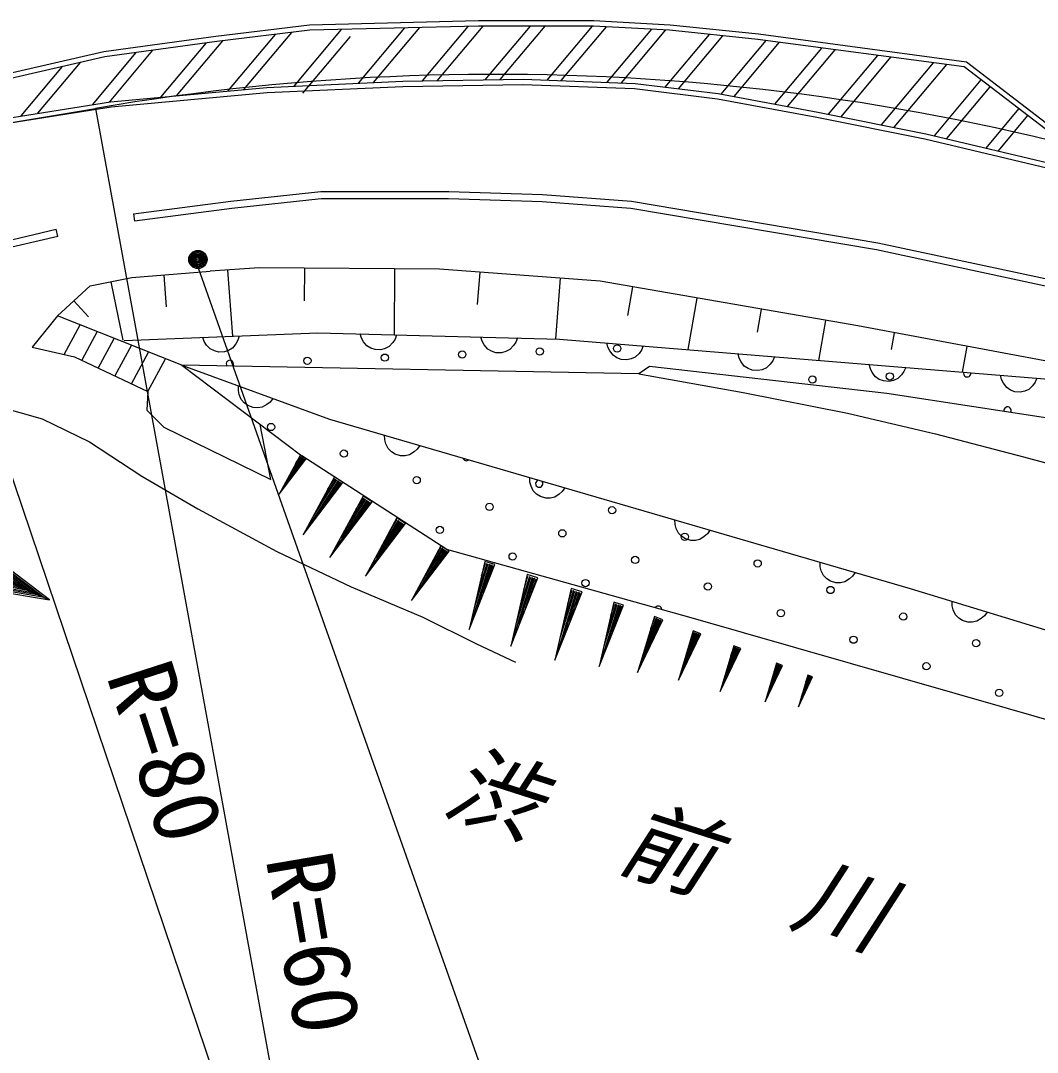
# Model space of a CAD drawing. Units: millimetres, scale not verified. Extents: x 18377 to 658377, y -109912 to 250088.
# Drawn here: x 201335 to 229160, y 160789 to 189022 of the extents above; entities that cross this region are included whole.
import ezdxf
from ezdxf.enums import TextEntityAlignment as Align

# ---------------------------------------------------------------- set-up
doc = ezdxf.new("R2010")
doc.units = ezdxf.units.MM
doc.header["$LTSCALE"] = 1000
doc.layers.add('M-BGD', color=7, linetype='Continuous', lineweight=25)
doc.layers.add('M-STR-STRC', color=7, linetype='Continuous', lineweight=25)
doc.styles.add('ＭＳ ゴシック', font='')
doc.styles.get('ＭＳ ゴシック').set_extended_font_data('MS Gothic')

# ---------------------------------------------------------------- blocks, each defined once
blk = doc.blocks.new('BUHIN26')
at = {"color": 7, "linetype": 'Continuous', "lineweight": 25}
for p, q in [((314, 486), (-262, -406)), ((-134, -163), (294, 499)), ((-94, -189), (334, 473)), ((274, 512), (-1, 87)), ((349, 464), (74, 38)), ((127, 329), (254, 525)), ((245, 252), (372, 449))]:
    blk.add_line(p, q, dxfattribs=at)
blk.add_lwpolyline([(247, 554), (-326, -504), (404, 454)], close=True, dxfattribs=at)
blk = doc.blocks.new('BUHIN27')
at = {"color": 7, "linetype": 'Continuous', "lineweight": 25}
for p, q in [((471, 730), (-393, -609)), ((-201, -245), (441, 749)), ((-141, -284), (501, 710)), ((411, 769), (-2, 130)), ((524, 695), (112, 57)), ((190, 493), (380, 788)), ((368, 379), (558, 673))]:
    blk.add_line(p, q, dxfattribs=at)
blk.add_lwpolyline([(371, 832), (-488, -756), (605, 680)], close=True, dxfattribs=at)
blk = doc.blocks.new('BUHIN28')
at = {"color": 7, "linetype": 'Continuous', "lineweight": 25}
for p, q in [((497, 770), (-415, -642)), ((-212, -259), (465, 791)), ((-148, -300), (529, 749)), ((434, 811), (-2, 137)), ((553, 734), (118, 60)), ((201, 521), (402, 832)), ((388, 400), (589, 711))]:
    blk.add_line(p, q, dxfattribs=at)
blk.add_lwpolyline([(392, 878), (-515, -798), (639, 718)], close=True, dxfattribs=at)
blk = doc.blocks.new('BUHIN29')
at = {"color": 7, "linetype": 'Continuous', "lineweight": 25}
for p, q in [((445, 689), (-371, -575)), ((-190, -231), (416, 707)), ((-133, -268), (474, 671)), ((388, 726), (-2, 123)), ((495, 657), (105, 53)), ((179, 466), (359, 744)), ((347, 358), (527, 636))]:
    blk.add_line(p, q, dxfattribs=at)
blk.add_lwpolyline([(350, 786), (-461, -714), (572, 643)], close=True, dxfattribs=at)
blk = doc.blocks.new('BUHIN30')
at = {"color": 7, "linetype": 'Continuous', "lineweight": 25}
for p, q in [((272, 876), (-227, -730)), ((-135, -306), (236, 887)), ((-62, -329), (308, 864)), ((199, 898), (-39, 131)), ((53, 555), (163, 909)), ((335, 856), (97, 89)), ((266, 489), (376, 843))]:
    blk.add_line(p, q, dxfattribs=at)
blk.add_lwpolyline([(141, 951), (-282, -907), (422, 864)], close=True, dxfattribs=at)
blk = doc.blocks.new('BUHIN31')
at = {"color": 7, "linetype": 'Continuous', "lineweight": 25}
for p, q in [((286, 922), (-239, -769)), ((-142, -322), (248, 933)), ((-66, -346), (324, 910)), ((210, 945), (-41, 138)), ((56, 585), (172, 957)), ((353, 901), (102, 94)), ((280, 515), (396, 888))]:
    blk.add_line(p, q, dxfattribs=at)
blk.add_lwpolyline([(148, 1001), (-296, -955), (445, 909)], close=True, dxfattribs=at)
blk = doc.blocks.new('BUHIN32')
at = {"color": 7, "linetype": 'Continuous', "lineweight": 25}
for p, q in [((189, 851), (-37, 124)), ((50, 526), (154, 861)), ((258, 829), (-215, -692)), ((-128, -290), (223, 840)), ((-59, -312), (292, 819)), ((318, 811), (92, 84)), ((252, 464), (356, 799))]:
    blk.add_line(p, q, dxfattribs=at)
blk.add_lwpolyline([(134, 901), (-267, -860), (400, 818)], close=True, dxfattribs=at)
blk = doc.blocks.new('BUHIN33')
at = {"color": 7, "linetype": 'Continuous', "lineweight": 25}
for p, q in [((277, 721), (-231, -601)), ((-130, -250), (247, 732)), ((-71, -273), (307, 709)), ((217, 744), (-25, 113)), ((75, 464), (187, 755)), ((329, 701), (87, 70)), ((251, 396), (363, 688))]:
    blk.add_line(p, q, dxfattribs=at)
blk.add_lwpolyline([(171, 791), (-287, -747), (403, 702)], close=True, dxfattribs=at)
blk = doc.blocks.new('BUHIN34')
at = {"color": 7, "linetype": 'Continuous', "lineweight": 25}
for p, q in [((242, 631), (-202, -526)), ((-114, -219), (216, 641)), ((-62, -239), (268, 621)), ((190, 651), (-22, 98)), ((66, 406), (164, 661)), ((288, 613), (76, 61)), ((220, 347), (317, 602))]:
    blk.add_line(p, q, dxfattribs=at)
blk.add_lwpolyline([(150, 692), (-251, -653), (352, 615)], close=True, dxfattribs=at)
blk = doc.blocks.new('BUHIN35')
at = {"color": 7, "linetype": 'Continuous', "lineweight": 25}
for p, q in [((225, 586), (-188, -488)), ((-106, -203), (201, 595)), ((-57, -222), (249, 576)), ((176, 604), (-21, 91)), ((61, 377), (152, 613)), ((267, 569), (70, 56)), ((204, 322), (295, 559))]:
    blk.add_line(p, q, dxfattribs=at)
blk.add_lwpolyline([(139, 643), (-233, -607), (327, 571)], close=True, dxfattribs=at)
blk = doc.blocks.new('BUHIN36')
at = {"color": 7, "linetype": 'Continuous', "lineweight": 25}
for p, q in [((190, 495), (-159, -413)), ((-90, -172), (170, 503)), ((-49, -188), (211, 488)), ((149, 511), (-17, 77)), ((52, 319), (129, 519)), ((226, 482), (60, 48)), ((172, 273), (249, 473))]:
    blk.add_line(p, q, dxfattribs=at)
blk.add_lwpolyline([(118, 544), (-197, -513), (277, 483)], close=True, dxfattribs=at)
blk = doc.blocks.new('BUHIN37')
at = {"color": 7, "linetype": 'Continuous', "lineweight": 25}
for p, q in [((156, 405), (-130, -338)), ((-73, -141), (139, 412)), ((-40, -153), (173, 399)), ((122, 418), (-14, 63)), ((42, 261), (105, 425)), ((185, 394), (49, 39)), ((141, 223), (204, 387))]:
    blk.add_line(p, q, dxfattribs=at)
blk.add_lwpolyline([(96, 445), (-161, -420), (227, 395)], close=True, dxfattribs=at)
blk = doc.blocks.new('BUHIN48')
at = {"color": 7, "linetype": 'Continuous', "lineweight": 25}
blk.add_lwpolyline([(500, 20), (464, -97), (408, -196), (318, -310), (210, -374), (94, -414), (-61, -420), (-180, -390), (-292, -334), (-394, -228), (-458, -133), (-500, -20)], dxfattribs=at)
blk = doc.blocks.new('BUHIN49')
at = {"color": 7, "linetype": 'Continuous', "lineweight": 25}
blk.add_lwpolyline([(500, -13), (457, -127), (394, -223), (297, -330), (185, -387), (67, -419), (-88, -415), (-205, -377), (-313, -315), (-408, -202), (-465, -103), (-500, 13)], dxfattribs=at)
blk = doc.blocks.new('BUHIN50')
at = {"color": 7, "linetype": 'Continuous', "lineweight": 25}
blk.add_lwpolyline([(498, -41), (449, -152), (381, -245), (278, -346), (163, -397), (43, -422), (-111, -410), (-226, -365), (-330, -296), (-419, -179), (-470, -77), (-498, 41)], dxfattribs=at)
blk = doc.blocks.new('BUHIN67')
at = {"color": 7, "linetype": 'Continuous', "lineweight": 25}
blk.add_lwpolyline([(470, -171), (393, -266), (303, -337), (176, -408), (52, -426), (-70, -419), (-216, -366), (-314, -292), (-397, -198), (-451, -62), (-474, 51), (-470, 171)], dxfattribs=at)
blk = doc.blocks.new('BUHIN68')
at = {"color": 7, "linetype": 'Continuous', "lineweight": 25}
blk.add_lwpolyline([(480, -140), (409, -239), (324, -316), (202, -395), (80, -422), (-43, -422), (-191, -379), (-294, -313), (-383, -224), (-446, -91), (-476, 19), (-480, 140)], dxfattribs=at)
blk = doc.blocks.new('BUHIN69')
at = {"color": 7, "linetype": 'Continuous', "lineweight": 25}
blk.add_lwpolyline([(478, -146), (406, -244), (321, -320), (198, -397), (75, -423), (-48, -422), (-196, -377), (-298, -309), (-386, -219), (-447, -86), (-476, 25), (-478, 146)], dxfattribs=at)
blk = doc.blocks.new('BUHIN122')
at = {"color": 7, "linetype": 'Continuous', "lineweight": 25}
for centre, radius in [((0, 0), 250), ((0, 0), 219), ((0, 0), 188), ((0, 0), 156), ((0, 0), 125), ((0, 0), 93.8), ((-1, 1), 62.5), ((0, 0), 31.2)]:
    blk.add_circle(centre, radius, dxfattribs=at)
blk = doc.blocks.new('BUHIN138')
at = {"color": 7, "linetype": 'Continuous', "lineweight": 25}
for points in [[(0, 0), (-1226, 942), (-1525, 254)], [(-282, 123), (-1394, 320), (-1185, 801)], [(-420, 182), (-1320, 349), (-1156, 727)], [(-561, 244), (-1246, 378), (-1127, 653)], [(-698, 304), (-1172, 407), (-1097, 579)]]:
    blk.add_lwpolyline(points, close=True, dxfattribs=at)
for points in [[(-141, 61), (-1468, 291), (-1214, 875), (-144, 63)], [(-1083, 471), (-839, 365), (-1098, 437), (-1068, 505), (-839, 365)]]:
    blk.add_lwpolyline(points, dxfattribs=at)
blk = doc.blocks.new('BUHIN144')
at = {"color": 7, "linetype": 'Continuous', "lineweight": 25}
for centre, radius in [((0, 0), 250), ((0, 0), 219), ((0, 0), 188), ((0, 0), 156), ((0, 0), 125), ((0, 0), 93.8), ((-1, 1), 62.5), ((0, 0), 31.2)]:
    blk.add_circle(centre, radius, dxfattribs=at)

msp = doc.modelspace()

# ---------------------------------------------------------------- linework, layer by layer
at = {"layer": 'M-BGD'}
for p, q in [((206680, 188600), (209240, 188910)), ((209240, 188910), (213867, 189022)), ((213867, 189022), (217018, 189022)), ((203614, 188178), (206680, 188600)), ((209251, 188760), (206700, 188452)), ((207010, 187096), (208310, 188646)), ((208746, 188699), (207434, 187135)), ((208817, 187228), (210120, 188781)), ((213869, 188872), (209251, 188760)), ((210580, 187308), (211852, 188824)), ((212251, 188833), (210987, 187326)), ((212331, 187372), (213583, 188866)), ((213981, 188872), (212728, 187379)), ((217014, 188872), (213869, 188872)), ((214052, 187401), (215286, 188872)), ((215677, 188872), (214449, 187408)), ((215743, 187395), (216982, 188872)), ((217358, 188854), (216123, 187381)), ((217389, 187334), (218607, 188787)), ((218982, 188767), (217769, 187320)), ((218977, 187204), (220186, 188646)), ((220546, 188609), (219331, 187160)), ((206700, 188452), (203641, 188031)), ((205171, 186927), (206418, 188413)), ((206858, 188471), (205596, 186966)), ((210350, 188589), (209047, 187035)), ((220510, 187010), (221740, 188477)), ((200793, 187532), (203614, 188178)), ((203641, 188031), (200828, 187386)), ((203303, 186722), (204500, 188149)), ((204942, 188210), (203754, 186794)), ((202966, 187876), (201800, 186486)), ((203795, 186800), (208072, 187194)), ((208072, 187194), (211793, 187363)), ((211798, 187213), (208082, 187044)), ((211793, 187363), (215084, 187419)), ((215083, 187269), (211798, 187213)), ((218139, 187157), (215083, 187269)), ((215084, 187419), (218151, 187306)), ((218151, 187306), (220427, 187025)), ((208082, 187044), (203814, 186651)), ((220404, 186877), (218139, 187157)), ((220427, 187025), (223156, 186519)), ((197996, 185714), (203388, 186622)), ((199688, 186153), (203795, 186800)), ((203814, 186651), (199716, 186006)), ((203388, 186622), (208503, 158615)), ((223128, 186371), (220404, 186877)), ((207094, 158820), (197996, 185714)), ((204422, 183737), (207091, 184080)), ((204422, 183737), (207091, 184080)), ((207091, 184080), (209549, 184345)), ((207091, 184080), (209549, 184345)), ((209560, 184145), (207114, 183882)), ((209560, 184145), (207114, 183882)), ((209549, 184345), (213052, 184345)), ((209549, 184345), (213052, 184345)), ((213049, 184145), (209560, 184145)), ((213049, 184145), (209560, 184145)), ((215605, 184066), (213049, 184145)), ((215605, 184066), (213049, 184145)), ((213052, 184345), (215616, 184266)), ((213052, 184345), (215616, 184266)), ((215616, 184266), (218056, 184080)), ((215616, 184266), (218056, 184080)), ((218056, 184080), (224796, 182944)), ((218056, 184080), (224796, 182944)), ((207114, 183882), (204447, 183539)), ((207114, 183882), (204447, 183539)), ((218032, 183882), (215605, 184066)), ((218032, 183882), (215605, 184066)), ((224758, 182748), (218032, 183882)), ((224758, 182748), (218032, 183882)), ((204422, 183737), (204447, 183539)), ((204422, 183737), (204447, 183539)), ((199717, 182706), (202307, 183314)), ((199717, 182706), (202307, 183314)), ((202353, 183119), (202307, 183314)), ((202353, 183119), (202307, 183314)), ((202353, 183119), (199763, 182511)), ((202353, 183119), (199763, 182511)), ((232006, 181191), (224758, 182748)), ((232006, 181191), (224758, 182748)), ((224796, 182944), (232056, 181385)), ((224796, 182944), (232056, 181385)), ((206142, 182410), (217832, 149350)), ((204380, 181993), (206522, 182170)), ((204380, 181993), (206522, 182170)), ((207867, 182261), (206522, 182170)), ((207867, 182261), (206522, 182170)), ((206995, 182194), (207134, 180384)), ((206995, 182194), (207134, 180384)), ((212801, 182224), (207867, 182261)), ((212801, 182224), (207867, 182261)), ((209101, 182252), (209094, 181357)), ((209101, 182252), (209094, 181357)), ((211568, 182233), (211554, 180424)), ((211568, 182233), (211554, 180424)), ((217196, 181890), (212801, 182224)), ((217196, 181890), (212801, 182224)), ((213900, 182140), (213833, 181254)), ((213900, 182140), (213833, 181254)), ((203234, 181761), (204380, 181993)), ((203234, 181761), (204380, 181993)), ((203807, 181877), (204131, 180279)), ((203807, 181877), (204131, 180279)), ((205252, 182060), (205319, 181187)), ((205252, 182060), (205319, 181187)), ((216097, 181973), (215971, 180311)), ((216097, 181973), (215971, 180311)), ((224245, 180666), (217196, 181890)), ((224245, 180666), (217196, 181890)), ((202348, 180943), (203234, 181761)), ((202348, 180943), (203234, 181761)), ((218077, 181737), (217941, 180952)), ((218077, 181737), (217941, 180952)), ((202791, 181352), (203195, 180914)), ((202791, 181352), (203195, 180914)), ((219839, 181431), (219594, 180020)), ((219839, 181431), (219594, 180020)), ((221602, 181125), (221493, 180499)), ((221602, 181125), (221493, 180499)), ((202348, 180943), (201651, 180086)), ((202348, 180943), (201651, 180086)), ((205749, 179590), (202348, 180943)), ((205749, 179590), (202348, 180943)), ((202526, 179889), (202963, 180698)), ((202526, 179889), (202963, 180698)), ((223364, 180819), (223174, 179726)), ((223364, 180819), (223174, 179726)), ((203430, 180512), (203009, 179730)), ((203430, 180512), (203009, 179730)), ((204164, 180266), (209471, 180477)), ((204164, 180266), (209471, 180477)), ((209471, 180477), (216083, 180308)), ((209471, 180477), (216083, 180308)), ((230218, 179553), (224245, 180666)), ((230218, 179553), (224245, 180666)), ((225240, 180480), (225156, 180025)), ((225240, 180480), (225156, 180025)), ((203461, 179515), (203898, 180326)), ((203461, 179515), (203898, 180326)), ((204366, 180140), (203913, 179300)), ((204366, 180140), (203913, 179300)), ((216083, 180308), (230445, 179129)), ((216083, 180308), (230445, 179129)), ((201651, 180086), (202811, 179824)), ((201651, 180086), (202811, 179824)), ((204365, 179084), (204834, 179954)), ((204365, 179084), (204834, 179954)), ((227232, 180109), (227100, 179404)), ((227232, 180109), (227100, 179404)), ((202811, 179824), (204817, 178869)), ((202811, 179824), (204817, 178869)), ((204817, 178869), (205302, 179768)), ((204817, 178869), (205302, 179768)), ((218256, 179356), (205749, 179590)), ((205749, 179590), (209791, 178114)), ((205749, 179590), (209028, 177112)), ((218256, 179356), (205749, 179590)), ((205749, 179590), (209791, 178114)), ((205749, 179590), (209028, 177112)), ((218549, 179561), (218256, 179356)), ((218549, 179561), (218256, 179356)), ((225038, 178815), (218549, 179561)), ((225038, 178815), (218549, 179561)), ((198672, 179044), (201922, 178127)), ((198672, 179044), (201922, 178127)), ((204817, 178869), (204786, 178360)), ((204817, 178869), (204786, 178360)), ((232718, 177642), (225038, 178815)), ((232718, 177642), (225038, 178815)), ((204786, 178360), (205252, 177894)), ((204786, 178360), (205252, 177894)), ((201922, 178127), (203221, 177494)), ((201922, 178127), (203221, 177494)), ((205252, 177894), (208183, 176461)), ((205252, 177894), (208183, 176461)), ((208183, 176461), (207891, 177971)), ((208183, 176461), (207891, 177971)), ((209791, 178114), (225678, 173480)), ((209791, 178114), (225678, 173480)), ((203221, 177494), (204653, 176561)), ((203221, 177494), (204653, 176561)), ((213001, 174546), (209028, 177112)), ((213001, 174546), (209028, 177112)), ((204653, 176561), (206185, 175662)), ((204653, 176561), (206185, 175662)), ((195745, 175947), (202122, 173174)), ((195745, 175947), (202122, 173174)), ((206185, 175662), (208350, 174496)), ((206185, 175662), (208350, 174496)), ((208350, 174496), (210381, 173531)), ((208350, 174496), (210381, 173531)), ((219690, 172684), (213001, 174546)), ((219690, 172684), (213001, 174546)), ((210381, 173531), (212346, 172698)), ((210381, 173531), (212346, 172698)), ((225678, 173480), (235443, 170500)), ((225678, 173480), (235443, 170500)), ((212346, 172698), (213812, 171965)), ((212346, 172698), (213812, 171965)), ((228339, 170201), (219690, 172684)), ((228339, 170201), (219690, 172684)), ((213812, 171965), (214877, 171466)), ((213812, 171965), (214877, 171466)), ((239083, 167097), (228339, 170201)), ((239083, 167097), (228339, 170201))]:
    msp.add_line(p, q, dxfattribs=at)
msp.add_lwpolyline([(218256, 179357), (221113, 178849), (223966, 178281), (226376, 177715), (228783, 177088), (231561, 176335), (234320, 175525), (235702, 175035), (237065, 174489), (240729, 172879), (244414, 171325), (246818, 170292), (249198, 169204), (253708, 167081), (258231, 164955), (260080, 164074), (261936, 163185)], dxfattribs=at)
msp.add_lwpolyline([(218256, 179357), (221113, 178849), (223966, 178281), (226376, 177715), (228783, 177088), (231561, 176335), (234320, 175525), (235702, 175035), (237065, 174489), (240729, 172879), (244414, 171325), (246818, 170292), (249198, 169204), (253708, 167081), (258231, 164955), (260080, 164074), (261936, 163185)], dxfattribs=at)
for centre in [(217661, 180052), (217661, 180052), (211302, 179800), (211302, 179800), (213422, 179884), (213422, 179884), (215542, 179968), (215542, 179968), (209183, 179716), (209183, 179716), (223002, 179202), (223002, 179202), (225122, 179287), (225122, 179287), (208189, 177902), (208189, 177902), (210182, 177174), (210182, 177174), (212174, 176447), (212174, 176447), (214167, 175719), (214167, 175719), (217520, 175624), (217520, 175624), (212807, 175086), (212807, 175086), (216160, 174992), (216160, 174992), (219513, 174897), (219513, 174897), (214800, 174359), (214800, 174359), (218152, 174264), (218152, 174264), (221505, 174169), (221505, 174169), (216792, 173631), (216792, 173631), (220145, 173537), (220145, 173537), (223498, 173442), (223498, 173442), (222138, 172809), (222138, 172809), (225491, 172714), (225491, 172714), (224130, 172082), (224130, 172082), (227483, 171987), (227483, 171987), (226123, 171354), (226123, 171354), (228116, 170627), (228116, 170627)]:
    msp.add_circle(centre, 99.5, dxfattribs=at)
for centre, radius, start, end in [((214324, 122835), 64717, 69.18535, 99.72879), ((207063, 179631), 99.5, 317.9781, 219.8782), ((207063, 179631), 99.5, 317.9781, 219.8782), ((227242, 179371), 99.5, 162.5705, 8.0427), ((227242, 179371), 99.5, 162.5705, 8.0427), ((228344, 178353), 99.5, 326.3623, 196.2691), ((228344, 178353), 99.5, 326.3623, 196.2691), ((213535, 177079), 99.5, 196.4728, 310.9968), ((213535, 177079), 99.5, 196.4728, 310.9968), ((215527, 176352), 99.5, 103.4011, 44.0685), ((215527, 176352), 99.5, 103.4011, 44.0685), ((218785, 172904), 99.5, 2.5771, 146.3237), ((218785, 172904), 99.5, 2.5771, 146.3237)]:
    msp.add_arc(centre, radius, start, end, dxfattribs=at)
at = {"layer": 'M-STR-STRC'}
for p, q in [((217018, 189022), (219107, 188910)), ((219107, 188910), (221527, 188657)), ((219096, 188760), (217014, 188872)), ((221509, 188508), (219096, 188760)), ((221527, 188657), (227217, 187897)), ((222092, 188430), (220849, 186947)), ((227158, 187754), (221509, 188508)), ((221978, 186737), (223266, 188273)), ((223618, 188226), (222317, 186674)), ((223443, 186461), (224792, 188070)), ((201349, 186415), (202481, 187765)), ((225144, 188023), (223779, 186394)), ((224896, 186171), (226318, 187866)), ((226670, 187819), (225232, 186104)), ((231080, 184747), (227158, 187754)), ((227217, 187897), (231437, 184662)), ((226343, 185873), (227622, 187398)), ((227860, 187215), (226669, 185795)), ((226078, 185781), (223128, 186371)), ((223156, 186519), (226110, 185928)), ((227758, 185536), (228655, 186606)), ((228893, 186424), (228084, 185459)), ((231403, 184516), (226078, 185781)), ((226110, 185928), (231080, 184747))]:
    msp.add_line(p, q, dxfattribs=at)

# ---------------------------------------------------------------- block references
at = {"layer": 'M-BGD'}
for name, p in [('BUHIN122', (206186, 182486)), ('BUHIN144', (206186, 182486)), ('BUHIN49', (211124, 180435)), ('BUHIN49', (211124, 180435)), ('BUHIN48', (206818, 180372)), ('BUHIN48', (206818, 180372)), ('BUHIN49', (214430, 180351)), ('BUHIN49', (214430, 180351)), ('BUHIN50', (217878, 180161)), ('BUHIN50', (217878, 180161)), ('BUHIN50', (221469, 179866)), ('BUHIN50', (221469, 179866)), ('BUHIN50', (225059, 179571)), ('BUHIN50', (225059, 179571)), ('BUHIN50', (228650, 179277)), ('BUHIN50', (228650, 179277)), ('BUHIN67', (207770, 178852)), ('BUHIN67', (207770, 178852)), ('BUHIN68', (211777, 177535)), ('BUHIN68', (211777, 177535)), ('BUHIN26', (208734, 176568)), ('BUHIN26', (208734, 176568)), ('BUHIN27', (209551, 175706)), ('BUHIN27', (209551, 175706)), ('BUHIN68', (215749, 176376)), ('BUHIN68', (215749, 176376)), ('BUHIN28', (210315, 175132)), ('BUHIN28', (210315, 175132)), ('BUHIN27', (211262, 174580)), ('BUHIN27', (211262, 174580)), ('BUHIN68', (219720, 175218)), ('BUHIN68', (219720, 175218)), ('BUHIN29', (212489, 173865)), ('BUHIN29', (212489, 173865)), ('BUHIN30', (213895, 173271)), ('BUHIN30', (213895, 173271)), ('BUHIN68', (223692, 174059)), ('BUHIN68', (223692, 174059)), ('BUHIN138', (202122, 173174)), ('BUHIN138', (202122, 173174)), ('BUHIN31', (215048, 172862)), ('BUHIN31', (215048, 172862)), ('BUHIN31', (216254, 172481)), ('BUHIN31', (216254, 172481)), ('BUHIN32', (217436, 172208)), ('BUHIN32', (217436, 172208)), ('BUHIN69', (227305, 172983)), ('BUHIN69', (227305, 172983)), ('BUHIN33', (218507, 171927)), ('BUHIN33', (218507, 171927)), ('BUHIN34', (219594, 171630)), ('BUHIN34', (219594, 171630)), ('BUHIN35', (220714, 171271)), ('BUHIN35', (220714, 171271)), ('BUHIN36', (221906, 170892)), ('BUHIN36', (221906, 170892)), ('BUHIN37', (222782, 170667)), ('BUHIN37', (222782, 170667))]:
    msp.add_blockref(name, p, dxfattribs=at)

# ---------------------------------------------------------------- texts
at = {"layer": 'M-BGD', "style": 'ＭＳ ゴシック'}
for s, rotation, p in [('R=80', 287.9, (203147, 170938)), ('R=60', 279.7, (207495, 166003))]:
    msp.add_text(s, height=1833, rotation=rotation, dxfattribs=at).set_placement(p, align=Align.BOTTOM_LEFT)
at = {"layer": 'M-BGD', "style": 'ＭＳ ゴシック', "oblique": 15}
msp.add_text('渋\u3000前\u3000川', height=1833, rotation=342.2, dxfattribs=at).set_placement((212658, 166881), align=Align.BOTTOM_LEFT)
msp.add_text('渋\u3000前\u3000川', height=1833, rotation=342.2, dxfattribs=at).set_placement((212658, 166881), align=Align.BOTTOM_LEFT)

doc.saveas('drawing.dxf')
